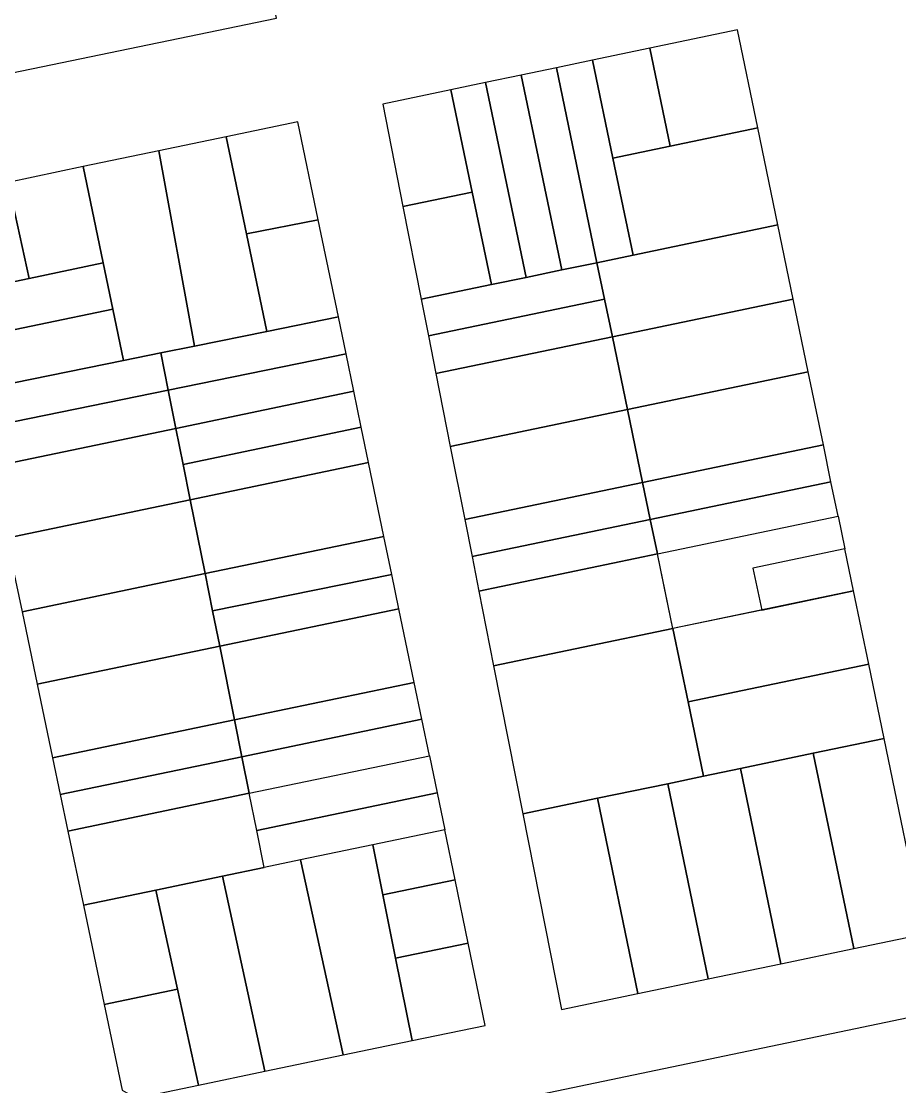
# Model space of a CAD drawing. Header units: metres. Extents: x 263639 to 269142, y 7370519 to 7372711.
# Drawn here: x 265107.5 to 265275.8, y 7371377.3 to 7371581.5 of the extents above; entities that cross this region are included whole.
import ezdxf

# ---------------------------------------------------------------- set-up
doc = ezdxf.new("R2010")
doc.units = ezdxf.units.M
doc.layers.add('LOTE', color=7, linetype='Continuous')

msp = doc.modelspace()

# ---------------------------------------------------------------- linework, layer by layer
msp.add_lwpolyline([(264487.38, 7371030.18), (264985.47, 7371330.63), (265022.81, 7371337.41), (265406.25, 7371417.45), (265476.66, 7371443.78), (265534.86, 7371470.72), (265583.1, 7371515.8), (265604.02, 7371549.54), (265617.82, 7371582.61), (265627.42, 7371622.1), (265743.62, 7371953.15), (265695.09, 7371971.24), (265680.95, 7371981.49), (265641.1, 7372007.93), (264744.16, 7371821.12)])
at = {"layer": 'LOTE', "color": 7}
for points in [[(265141.97, 7371651.44), (265072.3, 7371637.05), (265086.83, 7371567.7), (265156.38, 7371582.1), (265141.97, 7371651.44)], [(265231.79, 7371557.55), (265248.61, 7371561.06), (265244.72, 7371579.84), (265227.9, 7371576.32), (265231.79, 7371557.55)], [(265220.86, 7371555.27), (265231.79, 7371557.55), (265227.9, 7371576.32), (265216.96, 7371574.03), (265220.86, 7371555.27)], [(265217.79, 7371535.21), (265224.72, 7371536.66), (265220.86, 7371555.27), (265216.96, 7371574.03), (265210.03, 7371572.58), (265217.79, 7371535.21)], [(265211.04, 7371533.81), (265217.79, 7371535.21), (265210.03, 7371572.58), (265203.28, 7371571.17), (265211.04, 7371533.81)], [(265196.44, 7371569.74), (265189.82, 7371568.35), (265193.89, 7371548.73), (265197.57, 7371531), (265204.2, 7371532.38), (265196.44, 7371569.74)], [(265204.2, 7371532.38), (265211.04, 7371533.81), (265203.28, 7371571.17), (265196.44, 7371569.74), (265204.2, 7371532.38)], [(265180.63, 7371545.96), (265193.89, 7371548.73), (265189.82, 7371568.35), (265176.75, 7371565.62), (265180.63, 7371545.96)], [(265164.4, 7371543.43), (265160.5, 7371562.22), (265146.74, 7371559.34), (265150.63, 7371540.72), (265164.4, 7371543.43)], [(265224.72, 7371536.66), (265252.45, 7371542.45), (265248.61, 7371561.06), (265231.79, 7371557.55), (265220.86, 7371555.27), (265224.72, 7371536.66)], [(265150.63, 7371540.72), (265150.63, 7371540.72), (265150.63, 7371540.72), (265146.74, 7371559.34), (265133.88, 7371556.65), (265140.67, 7371519.23), (265154.53, 7371522.05), (265150.63, 7371540.72)], [(265134.24, 7371517.92), (265140.67, 7371519.23), (265133.88, 7371556.65), (265119.37, 7371553.62), (265123.2, 7371535.16), (265125.04, 7371526.3), (265127.08, 7371516.46), (265134.24, 7371517.92)], [(265123.2, 7371535.16), (265119.37, 7371553.62), (265105.01, 7371550.61), (265109.04, 7371532.21), (265123.2, 7371535.16)], [(265109.04, 7371532.21), (265105.01, 7371550.61), (265091.04, 7371547.69), (265094.89, 7371529.26), (265109.04, 7371532.21)], [(265184.13, 7371528.19), (265197.57, 7371531), (265193.89, 7371548.73), (265180.63, 7371545.96), (265184.13, 7371528.19)], [(265150.63, 7371540.72), (265154.53, 7371522.05), (265168.25, 7371524.84), (265164.4, 7371543.43), (265150.63, 7371540.72)], [(265219.24, 7371528.21), (265220.74, 7371521.01), (265255.39, 7371528.24), (265252.45, 7371542.45), (265224.72, 7371536.66), (265217.79, 7371535.21), (265219.24, 7371528.21)], [(265125.04, 7371526.3), (265123.2, 7371535.16), (265109.04, 7371532.21), (265094.89, 7371529.26), (265096.75, 7371520.4), (265125.04, 7371526.3)], [(265185.51, 7371521.18), (265219.24, 7371528.21), (265217.79, 7371535.21), (265211.04, 7371533.81), (265204.2, 7371532.38), (265197.57, 7371531), (265184.13, 7371528.19), (265185.51, 7371521.18)], [(265186.94, 7371513.96), (265220.74, 7371521.01), (265219.24, 7371528.21), (265185.51, 7371521.18), (265186.94, 7371513.96)], [(265255.39, 7371528.24), (265220.74, 7371521.01), (265223.63, 7371507.08), (265258.27, 7371514.31), (265255.39, 7371528.24)], [(265127.08, 7371516.46), (265125.04, 7371526.3), (265096.75, 7371520.4), (265098.78, 7371510.7), (265127.08, 7371516.46)], [(265169.72, 7371517.72), (265168.25, 7371524.84), (265154.53, 7371522.05), (265140.67, 7371519.23), (265134.24, 7371517.92), (265135.67, 7371510.79), (265169.72, 7371517.72)], [(265189.69, 7371500), (265223.63, 7371507.08), (265220.74, 7371521.01), (265186.94, 7371513.96), (265189.69, 7371500)], [(265135.67, 7371510.79), (265134.24, 7371517.92), (265127.08, 7371516.46), (265098.78, 7371510.7), (265100.28, 7371503.54), (265135.67, 7371510.79)], [(265171.21, 7371510.57), (265169.72, 7371517.72), (265135.67, 7371510.79), (265137.14, 7371503.46), (265171.21, 7371510.57)], [(265258.27, 7371514.31), (265223.63, 7371507.08), (265226.54, 7371493.07), (265261.17, 7371500.29), (265258.27, 7371514.31)], [(265137.14, 7371503.46), (265135.67, 7371510.79), (265100.28, 7371503.54), (265101.83, 7371496.1), (265137.14, 7371503.46)], [(265137.14, 7371503.46), (265138.53, 7371496.54), (265172.64, 7371503.66), (265171.21, 7371510.57), (265137.14, 7371503.46)], [(265192.46, 7371485.96), (265226.54, 7371493.07), (265223.63, 7371507.08), (265189.69, 7371500), (265192.46, 7371485.96)], [(265101.83, 7371496.1), (265104.69, 7371482.44), (265139.89, 7371489.78), (265138.53, 7371496.54), (265137.14, 7371503.46), (265101.83, 7371496.1)], [(265174.04, 7371496.9), (265172.64, 7371503.66), (265138.53, 7371496.54), (265139.89, 7371489.78), (265174.04, 7371496.9)], [(265261.17, 7371500.29), (265226.54, 7371493.07), (265228.01, 7371486), (265262.63, 7371493.22), (265261.17, 7371500.29)], [(265176.97, 7371482.76), (265174.04, 7371496.9), (265139.89, 7371489.78), (265142.73, 7371475.62), (265176.97, 7371482.76)], [(265193.86, 7371478.88), (265228.01, 7371486), (265226.54, 7371493.07), (265192.46, 7371485.96), (265193.86, 7371478.88)], [(265262.63, 7371493.22), (265228.01, 7371486), (265229.38, 7371479.39), (265264, 7371486.61), (265262.63, 7371493.22)], [(265142.73, 7371475.62), (265139.89, 7371489.78), (265104.69, 7371482.44), (265107.65, 7371468.3), (265142.73, 7371475.62)], [(265195.16, 7371472.25), (265229.38, 7371479.39), (265228.01, 7371486), (265193.86, 7371478.88), (265195.16, 7371472.25)], [(265264, 7371486.61), (265265.29, 7371480.34), (265247.67, 7371476.68), (265249.35, 7371468.64), (265232.35, 7371465.1), (265229.38, 7371479.39), (265264, 7371486.61)], [(265142.73, 7371475.62), (265144.16, 7371468.51), (265178.49, 7371475.42), (265176.97, 7371482.76), (265142.73, 7371475.62)], [(265265.29, 7371480.34), (265247.67, 7371476.67), (265249.35, 7371468.64), (265266.95, 7371472.31), (265265.29, 7371480.34)], [(265197.99, 7371457.93), (265232.35, 7371465.1), (265230.68, 7371473.12), (265229.38, 7371479.39), (265195.16, 7371472.25), (265197.99, 7371457.93)], [(265145.52, 7371461.71), (265144.16, 7371468.51), (265142.73, 7371475.62), (265107.65, 7371468.3), (265110.56, 7371454.42), (265145.52, 7371461.71)], [(265179.85, 7371468.87), (265178.49, 7371475.42), (265144.16, 7371468.51), (265145.52, 7371461.71), (265179.85, 7371468.87)], [(265266.95, 7371472.31), (265232.35, 7371465.1), (265235.26, 7371451.07), (265269.85, 7371458.28), (265266.95, 7371472.31)], [(265182.77, 7371454.77), (265179.85, 7371468.87), (265145.52, 7371461.71), (265148.36, 7371447.59), (265182.77, 7371454.77)], [(265217.91, 7371432.55), (265231.35, 7371435.35), (265238.23, 7371436.79), (265235.26, 7371451.07), (265232.35, 7371465.1), (265197.99, 7371457.93), (265203.58, 7371429.56), (265217.91, 7371432.55)], [(265148.36, 7371447.59), (265145.52, 7371461.71), (265110.56, 7371454.42), (265113.51, 7371440.32), (265148.36, 7371447.59)], [(265269.85, 7371458.28), (265235.26, 7371451.07), (265238.23, 7371436.79), (265245.29, 7371438.26), (265259.24, 7371441.17), (265272.8, 7371444), (265269.85, 7371458.28)], [(265184.23, 7371447.71), (265182.77, 7371454.77), (265148.36, 7371447.59), (265149.78, 7371440.52), (265184.23, 7371447.71)], [(265149.78, 7371440.52), (265148.36, 7371447.59), (265113.51, 7371440.32), (265114.98, 7371433.26), (265149.78, 7371440.52)], [(265185.68, 7371440.71), (265184.23, 7371447.71), (265149.78, 7371440.52), (265151.18, 7371433.52), (265185.68, 7371440.71)], [(265280.54, 7371406.58), (265272.8, 7371444), (265259.24, 7371441.17), (265266.98, 7371403.75), (265280.54, 7371406.58)], [(265266.98, 7371403.75), (265259.24, 7371441.17), (265245.29, 7371438.26), (265253.03, 7371400.84), (265266.98, 7371403.75)], [(265151.18, 7371433.52), (265149.78, 7371440.52), (265114.98, 7371433.26), (265116.45, 7371426.27), (265151.18, 7371433.52)], [(265187.15, 7371433.61), (265152.61, 7371426.41), (265151.18, 7371433.52), (265185.68, 7371440.71), (265187.15, 7371433.61)], [(265253.03, 7371400.84), (265245.29, 7371438.26), (265238.23, 7371436.79), (265231.35, 7371435.35), (265239.09, 7371397.94), (265253.03, 7371400.84)], [(265239.09, 7371397.94), (265231.35, 7371435.35), (265217.91, 7371432.55), (265225.65, 7371395.13), (265239.09, 7371397.94)], [(265133.31, 7371414.95), (265146.04, 7371417.61), (265154.04, 7371419.28), (265152.61, 7371426.41), (265151.18, 7371433.52), (265116.45, 7371426.27), (265119.42, 7371412.06), (265133.31, 7371414.95)], [(265152.61, 7371426.41), (265187.15, 7371433.61), (265188.63, 7371426.49), (265174.84, 7371423.62), (265161.02, 7371420.73), (265154.04, 7371419.28), (265152.61, 7371426.41)], [(265225.65, 7371395.13), (265217.91, 7371432.55), (265203.58, 7371429.56), (265210.97, 7371392.07), (265225.65, 7371395.13)], [(265176.76, 7371414.03), (265190.61, 7371416.92), (265188.63, 7371426.49), (265174.84, 7371423.62), (265176.76, 7371414.03)], [(265182.37, 7371386.1), (265179.2, 7371401.89), (265176.76, 7371414.03), (265174.84, 7371423.62), (265161.02, 7371420.73), (265169.15, 7371383.35), (265182.37, 7371386.1)], [(265169.15, 7371383.35), (265161.02, 7371420.73), (265154.04, 7371419.28), (265146.04, 7371417.61), (265154.17, 7371380.22), (265169.15, 7371383.35)], [(265154.17, 7371380.22), (265146.04, 7371417.61), (265133.31, 7371414.95), (265137.44, 7371395.97), (265141.44, 7371377.57), (265154.17, 7371380.22)], [(265179.2, 7371401.89), (265193.13, 7371404.79), (265190.61, 7371416.92), (265176.76, 7371414.03), (265179.2, 7371401.89)], [(265119.42, 7371412.06), (265123.4, 7371393.05), (265137.44, 7371395.97), (265133.31, 7371414.95), (265119.42, 7371412.06)], [(265196.39, 7371389.03), (265193.13, 7371404.79), (265179.2, 7371401.89), (265182.37, 7371386.1), (265196.39, 7371389.03)], [(265126.84, 7371376.63), (265129.49, 7371375.08), (265141.44, 7371377.57), (265137.44, 7371395.97), (265123.4, 7371393.05), (265126.84, 7371376.63)]]:
    msp.add_lwpolyline(points, close=True, dxfattribs=at)

doc.saveas('drawing.dxf')
